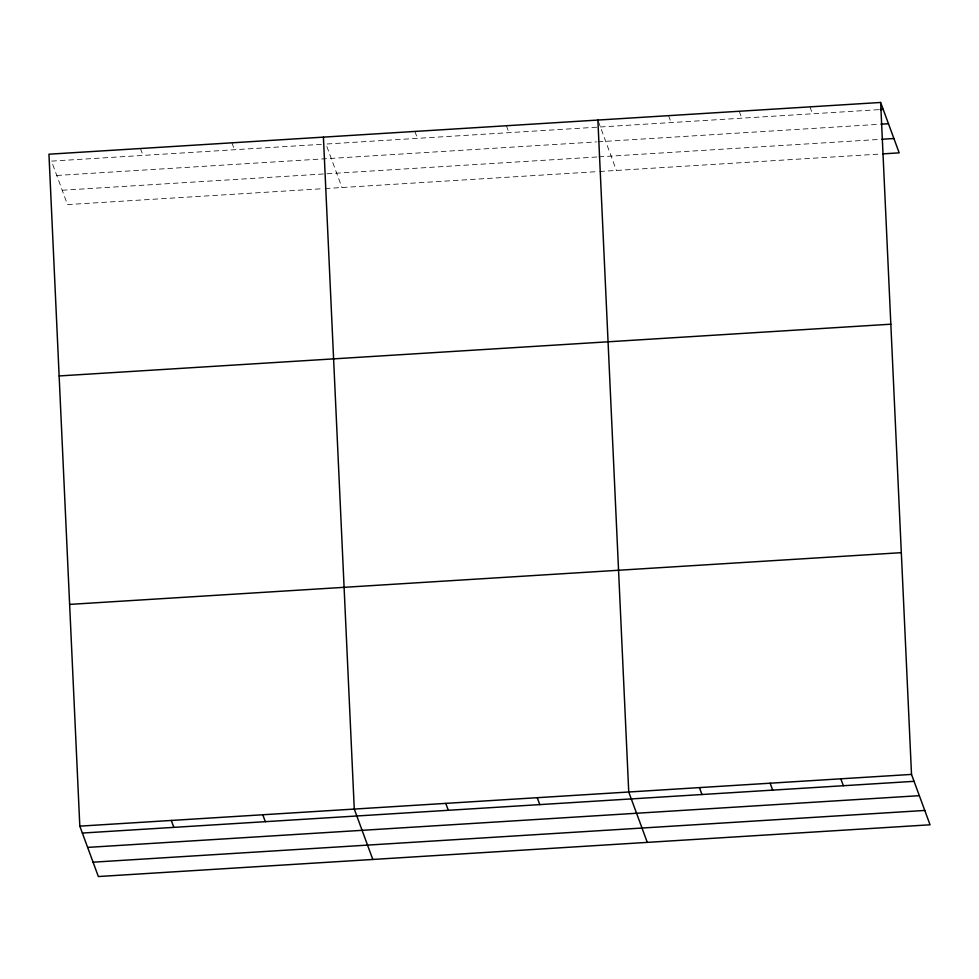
<?xml version="1.0" encoding="UTF-8"?>
<svg xmlns="http://www.w3.org/2000/svg" width="979" height="979" viewBox="0 0 979 979"><rect width="100%" height="100%" fill="white"/><g stroke="black" fill="none" stroke-linecap="round" stroke-linejoin="round"><path stroke-width="0.73" stroke-dasharray="4.89 3.67" d="M321.381 144.329L51.495 161.119L67.49 204.587L323.657 188.653M878.677 109.66L325.958 144.048L341.952 187.515M56.77 175.461L596.541 141.894M598.071 141.796L879.448 124.296M62.215 190.244L597.41 156.958M598.94 156.86L880.378 139.348M325.175 188.568L598.108 171.582M599.637 171.484L881.137 153.984M809.951 106.87L812.497 113.784M739.255 111.263L741.801 118.178M668.571 115.657L671.104 122.571M598.377 121.445L616.415 170.444M506.388 125.753L508.933 132.667M414.9 131.443L417.446 138.357M231.925 142.824L234.47 149.738M140.438 148.514L142.983 155.428"/><path stroke-width="1.47" d="M880.647 102.465L48.95 154.205L79.813 826.141L98.353 876.535L930.05 824.795L911.51 774.413L880.647 102.465L899.187 152.859L882.642 153.887M880.182 109.575L883.193 109.379M880.953 124.198L888.467 123.733M881.883 139.263L893.913 138.516M59.132 375.948L890.829 324.208M69.631 604.398L901.329 552.67M79.813 826.141L911.51 774.413M82.358 833.056L914.056 781.328M87.633 847.398L919.33 795.67M93.066 862.181L924.776 810.453M840.814 778.807L843.36 785.721M770.118 783.2L772.664 790.114M699.422 787.606L701.967 794.52M647.278 842.381L628.738 791.999L597.875 120.062M537.251 797.689L539.784 804.603M445.763 803.38L448.309 810.294M372.815 859.464L354.276 809.07L323.413 137.133M262.788 814.761L265.333 821.675M171.301 820.451L173.846 827.365"/></g></svg>
